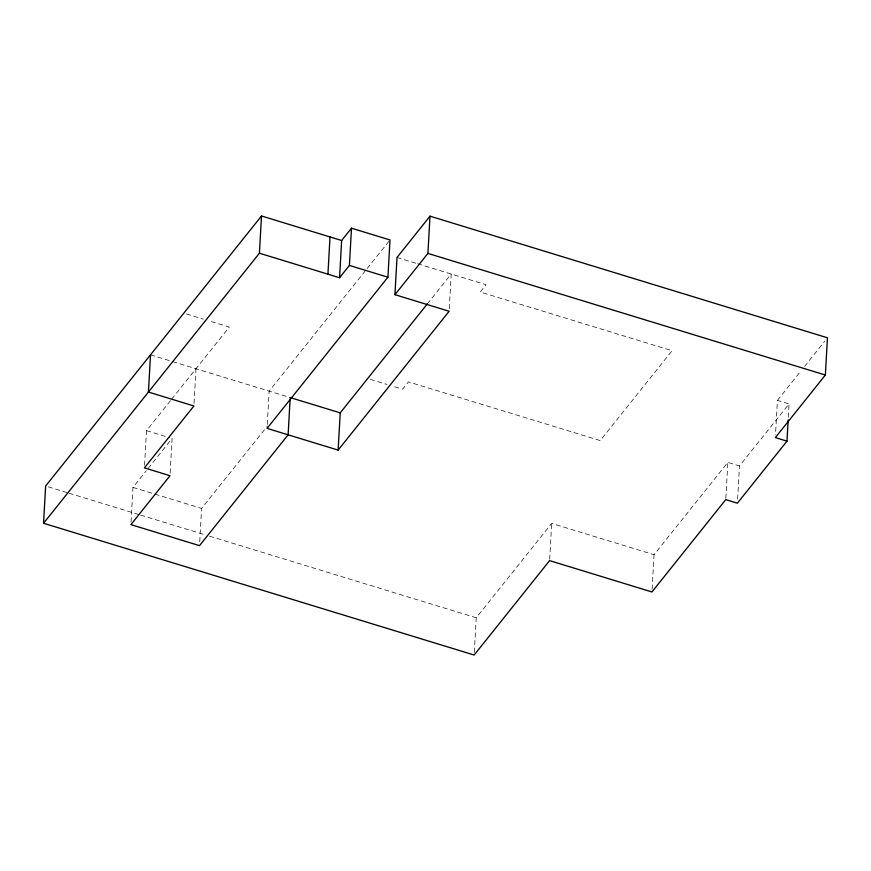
<?xml version="1.0" encoding="UTF-8"?>
<svg xmlns="http://www.w3.org/2000/svg" width="871" height="871" viewBox="0 0 871 871"><rect width="100%" height="100%" fill="white"/><g stroke="black" fill="none" stroke-linecap="round" stroke-linejoin="round"><path stroke-width="0.65" stroke-dasharray="4.36 3.27" d="M131.053 521.979L132.98 487.401L146.295 470.754M144.564 465.223L146.502 430.655L170.825 400.225M170.161 473.051L172.088 438.483L147.134 469.709M194.059 403.317L195.986 368.749M199.753 541.653L201.604 508.403L267.419 426.071M267.288 424.373L269.15 391.133L366.332 269.564M449.284 308.606L451.211 274.027L428.336 302.651M474.303 652.357L476.23 617.789L551.681 523.406L654.045 554.718L727.84 462.403L739.468 465.952L789.061 403.915L777.433 400.366L775.495 434.934M549.677 559.302L551.681 523.406M652.107 589.297L654.045 554.718M725.837 498.299L727.84 462.403M737.617 499.203L739.468 465.952M788.32 417.22L789.061 403.915M171.663 399.179L229.302 327.082L208.507 320.713M367.17 268.508L389.99 239.971M777.433 400.366L801.168 370.665M804.564 366.43L824.902 340.975M397.013 257.446L416.382 263.369M417.655 263.761L486.105 284.708L480.259 292.025L672.064 350.719L600.228 440.584L408.423 381.89L402.565 389.206L392.233 386.049M186.416 313.963L203.313 319.124M370.262 379.321L387.062 384.47M150.509 354.835L171.293 361.193M172.6 361.596L290.206 397.579M146.502 430.655L169.529 437.699M132.98 487.401L201.604 508.403M48.232 486.824L67.742 492.79M69.049 493.193L139.295 514.685M140.601 515.088L204.337 534.587M209.541 536.188L476.23 617.789"/><path stroke-width="1.31" d="M786.981 441.151L737.389 503.188L725.761 499.627L651.954 591.953L549.601 560.63L474.151 655.025L43.55 523.264L45.63 486.029L261.507 215.975L341.65 240.505L351.492 228.191L389.99 239.971L387.911 277.207L267.07 428.369L338.133 450.111L449.131 311.263L394.933 294.681L397.013 257.446L430.002 216.171L827.45 337.796L825.37 375.02L775.353 437.59L786.981 441.151L788.168 419.876M150.509 354.835L148.429 392.059L193.906 405.984L144.423 467.879L170.008 475.718L130.9 524.636L199.524 545.638L288.116 434.814L290.13 398.907M43.55 523.264L259.416 253.211L261.507 215.975M327.932 274.18L330.011 236.945M259.416 253.211L339.559 277.74L341.65 240.505M338.133 450.111L340.223 412.876L427.585 303.587M339.559 277.74L349.402 265.426L351.492 228.191M394.933 294.681L427.922 253.407L430.002 216.171M427.922 253.407L825.37 375.02M349.402 265.426L387.911 277.207M290.206 397.579L340.223 412.876"/></g></svg>
